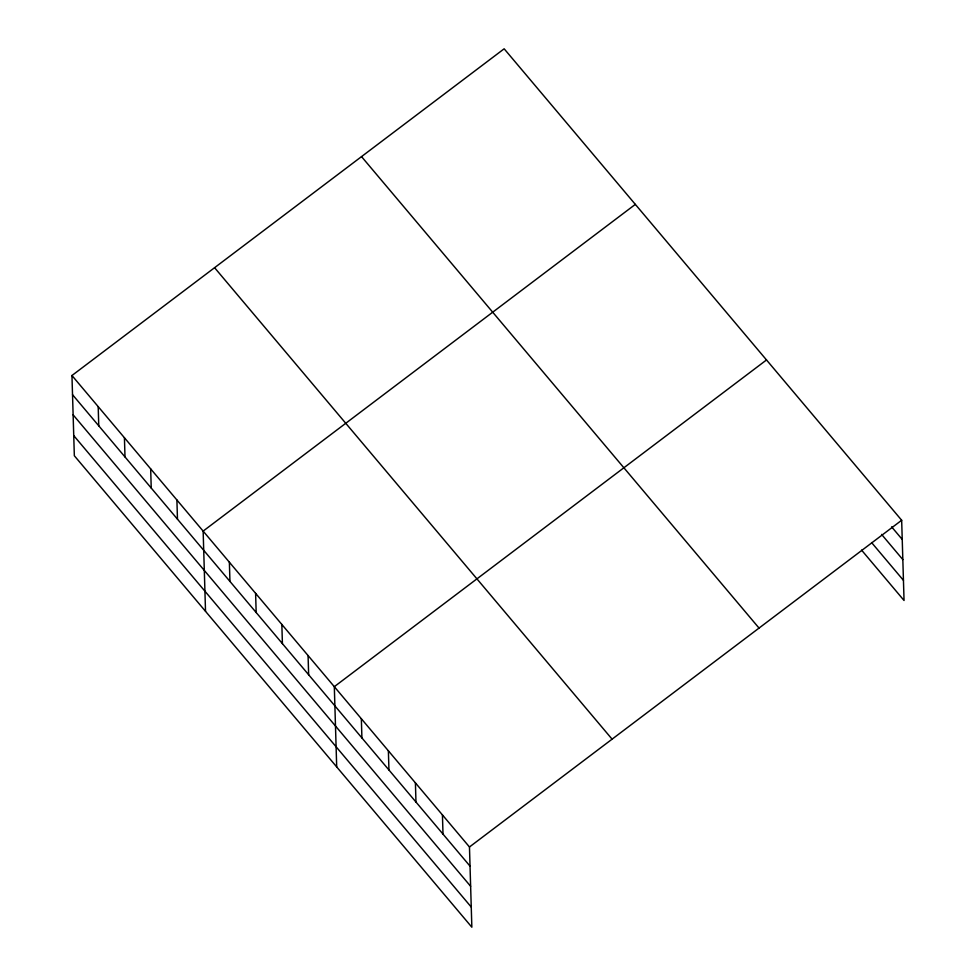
<?xml version="1.0" encoding="UTF-8"?>
<svg xmlns="http://www.w3.org/2000/svg" width="976" height="976" viewBox="0 0 976 976"><rect width="100%" height="100%" fill="white"/><g stroke="black" fill="none" stroke-linecap="round" stroke-linejoin="round"><path stroke-width="1.46" d="M71.956 375.516L469.468 846.985L471.847 927.2L74.335 455.743L71.956 375.516L504.153 48.8L901.665 520.257L904.044 600.484L861.564 550.098M635.327 204.387L203.142 531.103L205.521 611.318M766.502 359.961L334.317 686.677L336.696 766.904M469.468 846.985L901.665 520.257M891.613 526.845L902.227 539.435M881.584 534.397L902.824 559.59M871.58 542.558L903.447 580.342M361.523 156.611L759.035 628.08M214.586 267.705L612.086 739.161M72.529 394.707L470.042 866.163M73.127 414.849L470.639 886.306M73.737 435.601L471.249 907.058M442.433 814.923L443.006 834.102M415.41 782.862L415.971 802.04M388.375 750.8L388.948 769.979M361.34 718.739L361.913 737.929M308.074 655.567L308.648 674.745M281.844 624.445L282.418 643.635M255.602 593.335L256.176 612.513M229.372 562.213L229.946 581.403M176.9 499.98L177.473 519.171M150.67 468.87L151.231 488.049M124.428 437.748L125.001 456.939M98.198 406.638L98.759 425.817"/></g></svg>
